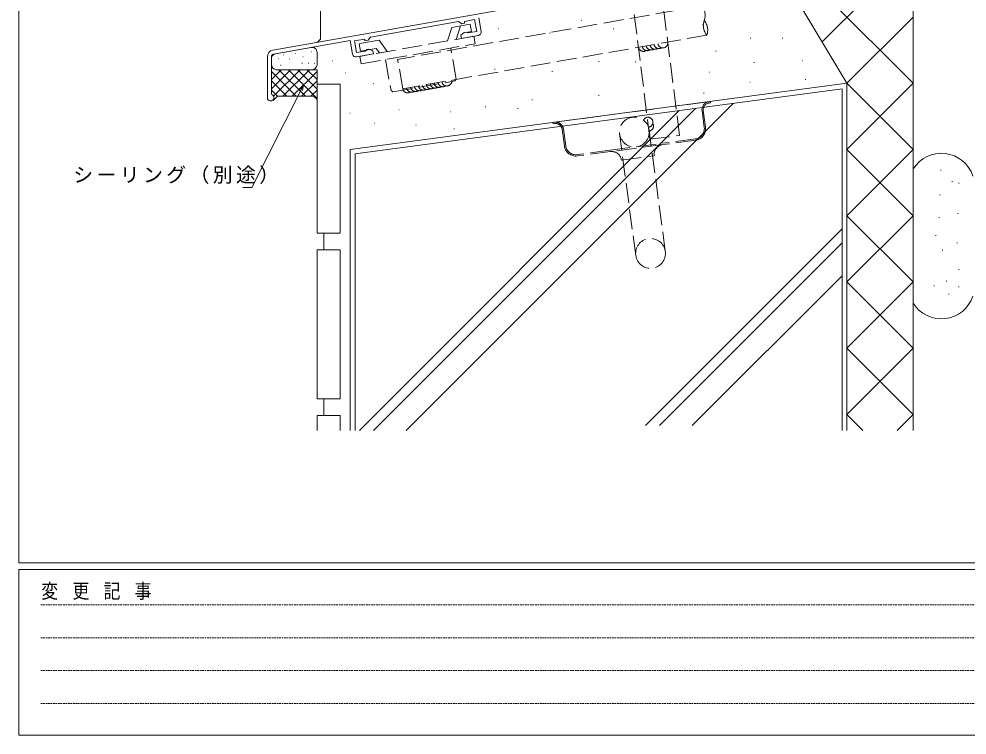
# Model space of a CAD drawing. Units: millimetres, scale not verified. Extents: x -567 to 567, y -403 to 403.
# Drawn here: x -562.7 to -276.5, y -403 to -186.8 of the extents above; entities that cross this region are included whole.
import ezdxf

# ---------------------------------------------------------------- set-up
doc = ezdxf.new("R2010")
doc.units = ezdxf.units.MM
doc.header["$LTSCALE"] = 2
doc.linetypes.add('USER1', pattern=[0.375, 0.25, -0.125])
doc.linetypes.add('USER3', pattern=[4, 3, -1])
for name, color, linetype, lineweight in [('0-1_YKK_ZWAK', 7, 'Continuous', 18), ('0-3_YKK_11', 7, 'Continuous', 18), ('0-5_YSS_K', 3, 'Continuous', 18), ('0-6_YKK_13', 4, 'USER3', 18), ('0-7_YKK_D', 6, 'Continuous', 18)]:
    doc.layers.add(name, color=color, linetype=linetype, lineweight=lineweight)
doc.styles.add('ＭＳ ゴシック', font='')
doc.styles.get('ＭＳ ゴシック').set_extended_font_data('MS Gothic')

msp = doc.modelspace()

# ---------------------------------------------------------------- linework, layer by layer
at = {"layer": '0-1_YKK_ZWAK'}
for p, q in [((-562.726, -350.982), (-562.726, 399.018)), ((537.274, -350.982), (-562.726, -350.982)), ((-562.726, -402.982), (-562.726, -352.982)), ((483.274, -352.982), (-562.726, -352.982)), ((-562.726, -402.982), (483.274, -402.982))]:
    msp.add_line(p, q, dxfattribs=at)
at = {"layer": '0-1_YKK_ZWAK', "linetype": 'USER1'}
for p, q in [((-556.157, -363.714), (-201.596, -363.714)), ((-556.157, -373.612), (-201.596, -373.612)), ((-556.157, -383.51), (-201.596, -383.51)), ((-556.157, -393.408), (-201.596, -393.408))]:
    msp.add_line(p, q, dxfattribs=at)
at = {"layer": '0-3_YKK_11'}
for p, q in [((-400.928, -181.167), (-486.071, -196.18)), ((-456.62, -192.205), (-430.03, -187.517)), ((-430.03, -187.517), (-429.045, -188.206)), ((-429.045, -188.206), (-428.162, -188.05)), ((-428.162, -187.492), (-425.152, -186.961)), ((-428.162, -188.05), (-428.162, -187.492)), ((-425.152, -186.961), (-424.527, -190.507)), ((-423.195, -190.576), (-423.924, -186.44)), ((-428.305, -190.817), (-429.301, -191.653)), ((-429.301, -191.653), (-429.127, -192.638)), ((-429.127, -192.638), (-424.006, -191.735)), ((-427.641, -190.7), (-428.305, -190.817)), ((-427.415, -190.838), (-427.641, -190.7)), ((-427.189, -190.976), (-427.415, -190.838)), ((-424.527, -190.507), (-427.189, -190.976)), ((-485.863, -197.362), (-462.726, -193.282)), ((-462.726, -193.282), (-461.996, -197.418)), ((-461.393, -193.352), (-458.306, -192.807)), ((-460.768, -196.897), (-461.393, -193.352)), ((-458.306, -192.807), (-458.306, -193.366)), ((-458.306, -193.366), (-457.309, -193.19)), ((-457.309, -193.19), (-456.62, -192.205)), ((-460.838, -198.229), (-455.717, -197.326)), ((-458.106, -196.427), (-460.768, -196.897)), ((-457.941, -196.221), (-458.106, -196.427)), ((-457.776, -196.014), (-457.941, -196.221)), ((-457.112, -195.897), (-457.776, -196.014)), ((-455.891, -196.341), (-457.112, -195.897)), ((-455.717, -197.326), (-455.891, -196.341)), ((-487.724, -198.149), (-487.724, -210.471)), ((-486.524, -209.271), (-486.524, -198.149)), ((-486.339, -209.548), (-486.524, -209.271))]:
    msp.add_line(p, q, dxfattribs=at)
for centre, radius, start, end in [((-424.18, -190.75), 1, 280, 10), ((-485.724, -198.149), 2, 99.99999, 180.00002), ((-485.724, -198.149), 0.8, 99.99999, 180.00002), ((-461.012, -197.244), 1, 190.00002, 280), ((-486.724, -210.471), 1, 180.00002, 67.38012)]:
    msp.add_arc(centre, radius, start, end, dxfattribs=at)
at = {"layer": '0-5_YSS_K'}
for p, q in [((-292.728, -206.17), (-292.728, -141.166)), ((-342.876, -156.022), (-292.728, -206.17)), ((-342.728, -156.166), (-312.726, -206.17)), ((-292.728, -166.173), (-320.225, -193.671)), ((-471.726, -179.595), (-471.726, -192.827)), ((-393.019, -187.181), (-392.919, -187.181)), ((-356.372, -188.493), (-356.172, -188.493)), ((-292.728, -186.172), (-312.726, -206.17)), ((-418.079, -189.749), (-417.979, -189.749)), ((-402.57, -190.99), (-402.37, -190.99)), ((-383.306, -189.741), (-383.106, -189.741)), ((-471.726, -192.827), (-472.726, -193.827)), ((-341.924, -192.595), (-341.724, -192.595)), ((-332.291, -192.595), (-332.091, -192.595)), ((-485.284, -197.26), (-474.487, -195.356)), ((-479.316, -197.188), (-479.216, -197.188)), ((-474.474, -196.65), (-474.374, -196.65)), ((-472.726, -196.833), (-472.726, -200.566)), ((-352.448, -196.519), (-352.248, -196.519)), ((-486.524, -200.566), (-486.524, -198.737)), ((-484.41, -198.837), (-484.31, -198.837)), ((-482.868, -197.546), (-482.768, -197.546)), ((-482.868, -197.546), (-482.768, -197.546)), ((-481.074, -198.765), (-480.974, -198.765)), ((-477.294, -200.07), (-477.094, -200.07)), ((-477.056, -198.156), (-476.956, -198.156)), ((-475.398, -200.11), (-475.198, -200.11)), ((-473.613, -200.235), (-473.513, -200.235)), ((-468.2, -199.381), (-468.1, -199.381)), ((-387.765, -199.552), (-387.565, -199.552)), ((-376.706, -199.73), (-376.506, -199.73)), ((-340.853, -199.908), (-340.653, -199.908)), ((-326.192, -199.381), (-326.092, -199.381)), ((-486.524, -207.896), (-480.694, -202.066)), ((-486.524, -205.067), (-483.523, -202.066)), ((-486.524, -202.588), (-479.043, -210.069)), ((-485.827, -210.028), (-477.866, -202.066)), ((-485.024, -202.066), (-472.726, -202.066)), ((-484.217, -202.066), (-476.214, -210.069)), ((-483.751, -200.675), (-483.551, -200.675)), ((-483.04, -210.069), (-475.038, -202.066)), ((-481.388, -202.066), (-472.728, -210.726)), ((-480.212, -210.069), (-472.726, -202.584)), ((-478.56, -202.066), (-472.726, -207.9)), ((-475.731, -202.066), (-472.726, -205.071)), ((-472.726, -202.066), (-472.726, -211.069)), ((-464.13, -203.02), (-464.03, -203.02)), ((-419.159, -201.87), (-418.959, -201.87)), ((-401.857, -202.584), (-401.657, -202.584)), ((-354.251, -202.806), (-354.151, -202.806)), ((-486.524, -205.416), (-481.871, -210.069)), ((-477.383, -210.069), (-472.726, -205.412)), ((-342.042, -205.802), (-341.942, -205.802)), ((-325.335, -205.081), (-325.135, -205.081)), ((-486.524, -208.244), (-484.699, -210.069)), ((-474.555, -210.069), (-472.726, -208.24)), ((-472.726, -206.47), (-465.726, -206.47)), ((-472.726, -206.47), (-472.726, -251.47)), ((-465.726, -206.47), (-465.726, -251.47)), ((-462.726, -226.169), (-312.726, -206.17)), ((-314.226, -207.883), (-461.226, -227.483)), ((-455.777, -206.231), (-455.677, -206.231)), ((-314.226, -207.94), (-314.226, -310.982)), ((-312.726, -310.982), (-312.726, -206.17)), ((-312.726, -206.17), (-312.726, -310.982)), ((-312.726, -206.17), (-292.728, -226.168)), ((-292.728, -206.17), (-312.726, -226.168)), ((-292.728, -206.17), (-292.728, -310.982)), ((-484.716, -210.069), (-486.021, -211.373)), ((-407.921, -211.146), (-407.721, -211.146)), ((-387.765, -209.897), (-387.565, -209.897)), ((-356.015, -209.184), (-355.815, -209.184)), ((-363.369, -214.435), (-459.916, -310.982)), ((-358.473, -213.782), (-455.673, -310.982)), ((-448.066, -214.15), (-447.966, -214.15)), ((-347.051, -212.259), (-445.774, -310.982)), ((-422.013, -213.286), (-421.813, -213.286)), ((-412.202, -213.821), (-412.002, -213.821)), ((-462.845, -215.22), (-462.745, -215.22)), ((-432.43, -214.792), (-432.33, -214.792)), ((-455.348, -218.217), (-455.248, -218.217)), ((-442.925, -218.859), (-442.825, -218.859)), ((-431.467, -219.886), (-431.267, -219.886)), ((-462.726, -310.982), (-462.726, -226.169)), ((-461.226, -227.483), (-461.226, -310.982)), ((-292.728, -226.168), (-312.726, -246.166)), ((-312.726, -226.168), (-292.728, -246.166)), ((-292.728, -272.581), (-292.728, -232.045)), ((-284.514, -232.429), (-284.314, -232.429)), ((-281.069, -235.874), (-280.869, -235.874)), ((-279.101, -236.366), (-278.901, -236.366)), ((-284.76, -239.811), (-284.56, -239.811)), ((-292.728, -246.166), (-312.726, -266.164)), ((-312.726, -246.166), (-292.728, -266.164)), ((-279.347, -245.471), (-279.147, -245.471)), ((-285.006, -246.701), (-284.806, -246.701)), ((-465.726, -251.47), (-472.726, -251.47)), ((-470.726, -251.47), (-470.726, -256.47)), ((-314.226, -250.146), (-373.563, -309.483)), ((-314.226, -254.388), (-369.321, -309.483)), ((-285.99, -252.114), (-285.79, -252.114)), ((-279.593, -254.329), (-279.393, -254.329)), ((-465.726, -256.47), (-472.726, -256.47)), ((-472.726, -256.47), (-472.726, -301.47)), ((-465.726, -256.47), (-465.726, -301.47)), ((-284.022, -256.543), (-283.822, -256.543)), ((-279.101, -262.449), (-278.901, -262.449)), ((-314.226, -264.288), (-359.421, -309.483)), ((-292.728, -266.164), (-312.726, -286.162)), ((-312.726, -266.164), (-292.728, -286.162)), ((-282.791, -265.894), (-282.591, -265.894)), ((-286.482, -267.37), (-286.282, -267.37)), ((-279.101, -267.616), (-278.901, -267.616)), ((-282.053, -269.831), (-281.853, -269.831)), ((-292.728, -286.162), (-312.726, -306.16)), ((-312.726, -286.162), (-292.728, -306.16)), ((-465.726, -301.47), (-472.726, -301.47)), ((-470.726, -301.47), (-470.726, -306.47)), ((-312.726, -306.16), (-307.904, -310.982)), ((-292.728, -306.16), (-297.55, -310.982)), ((-465.726, -306.47), (-472.726, -306.47)), ((-472.726, -306.47), (-472.726, -310.982)), ((-465.726, -306.47), (-465.726, -310.982))]:
    msp.add_line(p, q, dxfattribs=at)
at = {"layer": '0-5_YSS_K', "linetype": 'USER3'}
for p, q in [((-372.22, -223.071), (-378.854, -170.143)), ((-363.29, -221.952), (-369.924, -169.024)), ((-356.61, -182.791), (-448.401, -198.976)), ((-355.047, -191.654), (-446.838, -207.84)), ((-446.835, -207.839), (-448.398, -198.976)), ((-372.22, -223.071), (-363.29, -221.952))]:
    msp.add_line(p, q, dxfattribs=at)
at = {"layer": '0-5_YSS_K'}
msp.add_lwpolyline([(-484.716, -210.069), (-473.726, -210.069), (-472.726, -211.069)], dxfattribs=at)
at = {"layer": '0-5_YSS_K', "linetype": 'USER3'}
for centre, radius, start, end in [((-360.057, -185.683), 4.5, 340.00021, 40.00016), ((-351.6, -188.762), 4.5, 160.00016, 220.00021), ((-359.276, -190.115), 4.5, 340.00016, 40.00021), ((-369.497, -194.202), 1.5, 190.0001, 303.57828), ((-368.315, -193.994), 1.5, 190.0001, 10.0001), ((-374.224, -195.036), 1.5, 190.0001, 303.57828), ((-373.043, -194.827), 1.5, 190.0001, 303.57828), ((-371.861, -194.619), 1.5, 190.0001, 303.57828), ((-370.679, -194.41), 1.5, 190.0001, 303.57828), ((-434.725, -205.704), 1.5, 190.0001, 303.57828), ((-433.543, -205.495), 1.5, 190.0001, 10.0001), ((-445.361, -207.579), 1.5, 190.0001, 303.57828), ((-444.179, -207.371), 1.5, 190.0001, 303.57828), ((-442.997, -207.162), 1.5, 190.0001, 303.57828), ((-441.816, -206.954), 1.5, 190.0001, 303.57828), ((-440.634, -206.746), 1.5, 190.0001, 303.57828), ((-439.452, -206.537), 1.5, 190.0001, 303.57828), ((-438.27, -206.329), 1.5, 190.0001, 303.57828), ((-437.089, -206.12), 1.5, 190.0001, 303.57828), ((-435.907, -205.912), 1.5, 190.0001, 303.57828), ((-372.816, -217.936), 1.5, 278.48982, 155.48543), ((-372.639, -219.123), 1.5, 278.48982, 32.068)]:
    msp.add_arc(centre, radius, start, end, dxfattribs=at)
at = {"layer": '0-5_YSS_K'}
for centre, radius, start, end in [((-485.024, -198.737), 1.5, 100, 180), ((-474.226, -196.833), 1.5, 0, 100), ((-485.024, -200.566), 1.5, 180, 270), ((-474.226, -200.566), 1.5, 270, 0), ((-284.228, -237.313), 10, 18.19487, 148.21167), ((-284.228, -267.313), 10, 211.78833, 341.80513)]:
    msp.add_arc(centre, radius, start, end, dxfattribs=at)
at = {"layer": '0-6_YKK_13'}
for p, q in [((-426.516, -188.319), (-432.023, -189.29)), ((-430.76, -192.926), (-429.429, -188.832)), ((-426.516, -188.319), (-426.117, -190.584)), ((-433.354, -193.383), (-432.023, -189.29)), ((-426.117, -190.584), (-427.786, -190.878)), ((-454, -193.165), (-460, -194.223)), ((-460, -194.223), (-459.6, -196.488)), ((-425.364, -191.974), (-459.832, -198.052)), ((-459.433, -200.317), (-424.965, -194.239)), ((-451.595, -196.599), (-454, -193.165)), ((-424.965, -194.239), (-425.364, -191.974)), ((-454.844, -195.649), (-459.6, -196.488)), ((-453.895, -197.005), (-454.844, -195.649)), ((-430.701, -204.897), (-432.351, -195.542)), ((-459.832, -198.052), (-459.433, -200.317)), ((-452.047, -199.015), (-450.397, -208.37)), ((-449.818, -208.776), (-431.107, -205.476)), ((-430.701, -204.897), (-431.107, -205.476)), ((-449.818, -208.776), (-450.397, -208.37)), ((-401.02, -217.941), (-354.432, -211.733)), ((-356.494, -214.429), (-355.821, -219.484)), ((-356.098, -214.376), (-355.424, -219.432)), ((-354.379, -212.13), (-353.884, -212.064)), ((-401.463, -218.404), (-400.968, -218.337)), ((-398.047, -225.111), (-398.721, -220.056)), ((-397.651, -225.058), (-398.324, -220.003)), ((-367.573, -256.965), (-372.46, -220.289)), ((-376.494, -258.154), (-381.381, -221.478)), ((-358.484, -222.967), (-368.396, -224.287)), ((-384.256, -226.401), (-368.396, -224.287)), ((-368.343, -224.684), (-384.203, -226.797)), ((-358.431, -223.363), (-368.343, -224.684)), ((-384.256, -226.401), (-394.168, -227.722)), ((-384.203, -226.797), (-394.116, -228.118)), ((-380.833, -229.375), (-370.921, -228.054))]:
    msp.add_line(p, q, dxfattribs=at)
for points in [[(-354.432, -211.733), (-353.937, -211.667), (-353.884, -212.064)], [(-401.463, -218.404), (-401.516, -218.007), (-401.02, -217.941)]]:
    msp.add_lwpolyline(points, dxfattribs=at)
msp.add_circle((-376.921, -220.884), 4.5, dxfattribs=at)
for centre, radius, start, end in [((-354.115, -214.112), 2.4, 97.59, 187.59), ((-354.115, -214.112), 2, 97.59, 187.59), ((-400.703, -220.32), 2.4, 7.59, 97.59), ((-400.703, -220.32), 2, 7.59, 97.59), ((-358.893, -219.894), 3.1, 277.59, 7.59), ((-358.893, -219.894), 3.5, 277.59, 7.59), ((-394.578, -224.649), 3.5, 187.59, 277.59), ((-394.578, -224.649), 3.1, 187.59, 277.59), ((-367.947, -227.658), 3, 97.59, 187.59), ((-383.807, -229.771), 3, 7.59, 97.59), ((-372.033, -257.559), 4.5, 7.59, 187.59), ((-372.033, -257.559), 4.5, 187.59, 7.59)]:
    msp.add_arc(centre, radius, start, end, dxfattribs=at)
at = {"layer": '0-7_YKK_D'}
for p, q in [((-477.565, -208.173), (-492.433, -237.594)), ((-477.972, -207.968), (-476.799, -206.656)), ((-476.799, -206.656), (-477.565, -208.173)), ((-476.799, -206.656), (-477.159, -208.379)), ((-492.433, -237.594), (-495.133, -237.594))]:
    msp.add_line(p, q, dxfattribs=at)

# ---------------------------------------------------------------- texts
at = {"layer": '0-1_YKK_ZWAK', "insert": (-555.991, -362.192), "char_height": 4.399, "attachment_point": 7, "style": 'ＭＳ ゴシック'}
msp.add_mtext('\\T1.23;\\W0.85;変\\~更\\~記\\~事', dxfattribs=at)
at = {"layer": '0-7_YKK_D', "color": 7, "insert": (-546.333, -236.594), "char_height": 4.399, "attachment_point": 7, "style": 'ＭＳ ゴシック'}
msp.add_mtext('\\T1.17;シーリング（別途）', dxfattribs=at)

doc.saveas('drawing.dxf')
